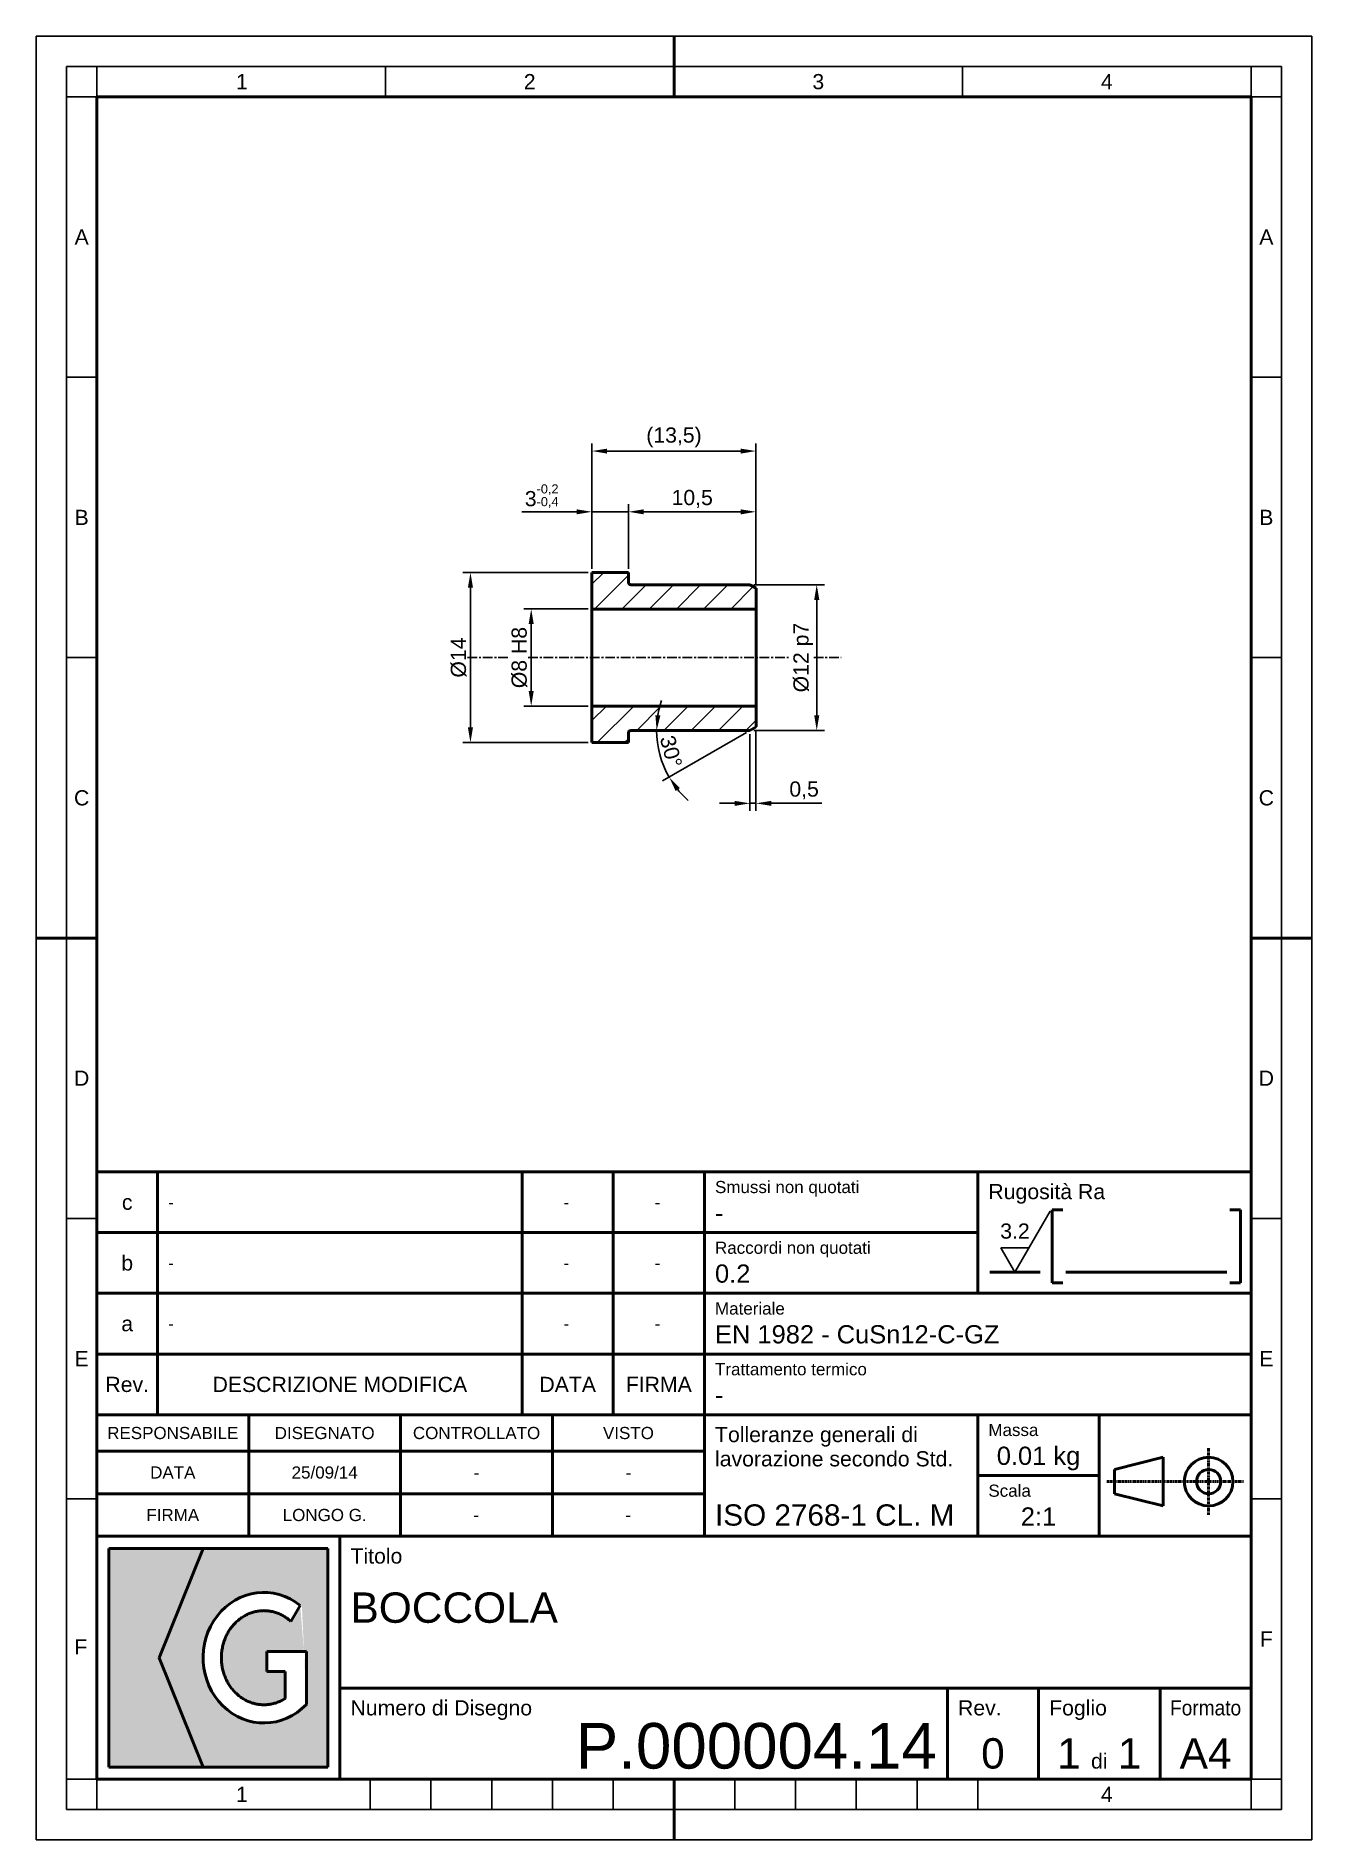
# Paper-space layout 'Foglio1' of a CAD drawing. Header units: millimetres. Extents: x -200 to 10, y -10 to 287.
# The model-space entities are those that its viewports show. They can reach past a viewport. Long polylines and large blocks are cut down to what shows.
import ezdxf
from ezdxf.enums import TextEntityAlignment as Align

# ---------------------------------------------------------------- set-up
doc = ezdxf.new("R2010")
doc.units = ezdxf.units.MM
doc.header["$LTSCALE"] = 0.1
doc.header["$PDSIZE"] = -5
doc.linetypes.add('CENTER', pattern=[50.8, 31.75, -6.35, 6.35, -6.35])
for name, color, linetype, lineweight in [('ASSE', 4, 'CENTER', 25), ('CARTIGLIO', 7, 'Continuous', 50), ('CONTORNO1', 7, 'Continuous', 50), ('QUOTA', 3, 'Continuous', 25), ('TRATTEGGIO', 1, 'Continuous', 25)]:
    doc.layers.add(name, color=color, linetype=linetype, lineweight=lineweight)
doc.layers.add('FINESTRA', color=1, linetype='Continuous', lineweight=25, plot=False)
doc.layers.get('FINESTRA').freeze()
doc.styles.get("Standard").update_dxf_attribs({"font": 'arial.ttf'})
doc.dimstyles.new('ISO_2-1', dxfattribs={"dimscale": 0.5, "dimtxt": 2.5, "dimasz": 2.5, "dimexe": 1.25, "dimexo": 0.625, "dimtad": 1, "dimtxsty": 'Standard', "dimcen": 2.5, "dimclrt": 2, "dimadec": 0, "dimazin": 0, "dimtfac": 1, "dimtmove": 0, "dimatfit": 3, "dimfxl": 1, "dimarcsym": 0})

# ---------------------------------------------------------------- blocks, each defined once
blk = doc.blocks.new('DLG - A4')
at = {"layer": 'CARTIGLIO', "color": 3, "lineweight": 25}
for p, q in [((-200, 287), (10, 287)), ((-200, -10), (-200, 287)), ((10, 287), (10, -10)), ((-195, 282), (5, 282)), ((-195, -5), (-195, 282)), ((-190, 277), (-190, 282)), ((-142.5, 277), (-142.5, 282)), ((-47.5, 277), (-47.5, 282)), ((0, 277), (0, 282)), ((5, 282), (5, -5)), ((-190, 277), (-195, 277)), ((0, 277), (5, 277)), ((-190, 230.83), (-195, 230.83)), ((0, 230.83), (5, 230.83)), ((-190, 184.67), (-195, 184.67)), ((0, 184.67), (5, 184.67)), ((-190, 92.33), (-195, 92.33)), ((0, 92.33), (5, 92.33)), ((-190, 46.17), (-195, 46.17)), ((0, 46.17), (5, 46.17)), ((-190, 0), (-195, 0)), ((-190, -5), (-190, 0)), ((-145, -5), (-145, 0)), ((-135, -5), (-135, 0)), ((-125, -5), (-125, 0)), ((-115, -5), (-115, 0)), ((-105, -5), (-105, 0)), ((-85, -5), (-85, 0)), ((-75, -5), (-75, 0)), ((-65, -5), (-65, 0)), ((-55, -5), (-55, 0)), ((-45, -5), (-45, 0)), ((0, 0), (5, 0)), ((0, 0), (0, -5)), ((5, -5), (-195, -5)), ((10, -10), (-200, -10))]:
    blk.add_line(p, q, dxfattribs=at)
at = {"layer": 'CARTIGLIO'}
for p, q in [((-95, 277), (-95, 287)), ((-190, 277), (0, 277)), ((-190, 0), (-190, 277)), ((0, 277), (0, 0)), ((-200, 138.5), (-190, 138.5)), ((10, 138.5), (0, 138.5)), ((-15, 15), (-15, 0)), ((0, 15), (-15, 15)), ((0, 0), (-190, 0)), ((-95, -10), (-95, 0))]:
    blk.add_line(p, q, dxfattribs=at)
at = {"layer": 'CARTIGLIO', "linetype": 'Continuous'}
for s, p in [('1', (-166.12, 279.5)), ('2', (-118.75, 279.5)), ('3', (-71.25, 279.5)), ('4', (-23.75, 279.5)), ('A', (-192.5, 253.92)), ('A', (2.5, 253.92)), ('B', (-192.5, 207.75)), ('B', (2.5, 207.75)), ('C', (-192.5, 161.58)), ('C', (2.5, 161.58)), ('D', (-192.5, 115.42)), ('D', (2.5, 115.42)), ('E', (-192.5, 69.25)), ('E', (2.5, 69.25)), ('F', (2.5, 23.08)), ('F', (-192.64, 21.78)), ('1', (-166.12, -2.5)), ('4', (-23.75, -2.5))]:
    blk.add_text(s, height=2.5, dxfattribs=at).set_placement(p, align=Align.MIDDLE_CENTER)
at = {"layer": 'CARTIGLIO', "color": 3, "linetype": 'Continuous', "width": 0.9}
blk.add_text('Formato', height=2.5, dxfattribs=at).set_placement((-7.5, 10.5), align=Align.CENTER)
at = {"layer": 'CARTIGLIO', "color": 2}
blk.add_text('A4', height=5, dxfattribs=at).set_placement((-7.5, 1.75), align=Align.CENTER)
blk = doc.blocks.new('Rug_Lavorazione')
at = {"layer": 'QUOTA'}
for p, q in [((0, 0), (5.77, 10)), ((0, 0), (-2.31, 4)), ((-2.31, 4), (2.31, 4))]:
    blk.add_line(p, q, dxfattribs=at)
at = {"layer": 'QUOTA', "color": 2, "flags": 8}
blk.add_attdef('Rugosità', text='', height=2.5, dxfattribs=at).set_placement((0, 5.5), align=Align.CENTER)
blk = doc.blocks.new('DLG - Tabella Cartiglio Particolari')
at = {"layer": 'CARTIGLIO'}
h = blk.add_hatch(color=256, dxfattribs=at)
h.set_gradient(color1=(142, 217, 0), rotation=90, one_color=1, name='INVCYLINDER')
h.paths.add_polyline_path([(-172.5, 2), (-179.75, 20), (-172.5, 38), (-188, 38), (-188, 2)])
h = blk.add_hatch(color=256, dxfattribs=at)
h.set_gradient(color1=(74, 74, 74), rotation=90, one_color=1, name='INVCYLINDER')
h.paths.add_polyline_path([(-152, 2), (-152, 38), (-172.5, 38), (-179.75, 20), (-172.5, 2)])
edge = h.paths.add_edge_path(flags=16)
edge.add_ellipse((-162.5, 20), major_axis=(0, -10.75), ratio=0.930233, start_angle=-216.6999, end_angle=44.427, ccw=False)
edge.add_line((-156.52, 28.62), (-158.05, 25.98))
edge.add_spline(control_points=[(-158.05, 25.98), (-158.11, 26.03), (-158.36, 26.25), (-158.82, 26.6), (-159.44, 26.98), (-160.09, 27.29), (-160.76, 27.52), (-161.45, 27.68), (-162.15, 27.75), (-162.85, 27.75), (-163.55, 27.68), (-164.24, 27.52), (-164.91, 27.29), (-165.56, 26.98), (-166.18, 26.6), (-166.77, 26.15), (-167.32, 25.63), (-167.82, 25.05), (-168.27, 24.41), (-168.65, 23.72), (-168.97, 22.99), (-169.22, 22.22), (-169.39, 21.43), (-169.49, 20.61), (-169.51, 19.79), (-169.45, 18.98), (-169.32, 18.17), (-169.1, 17.39), (-168.82, 16.64), (-168.47, 15.93), (-168.05, 15.26), (-167.58, 14.65), (-167.05, 14.1), (-166.48, 13.61), (-165.88, 13.2), (-165.24, 12.85), (-164.57, 12.59), (-163.89, 12.39), (-163.2, 12.28), (-162.73, 12.25), (-162.5, 12.25)], knot_values=[18.269116, 18.269116, 18.269116, 18.269116, 18.521182, 19.261774, 19.990675, 20.709105, 21.418788, 22.121881, 22.820876, 23.518482, 24.217478, 24.92057, 25.630253, 26.348683, 27.077584, 27.818176, 28.571145, 29.336629, 30.114246, 30.903123, 31.701955, 32.50907, 33.322497, 34.140049, 34.959392, 35.778137, 36.593911, 37.404444, 38.207646, 39.001688, 39.785073, 40.556703, 41.315946, 42.062675, 42.797301, 43.520781, 44.234594, 44.940688, 45.641404, 46.339358, 46.339358, 46.339358, 46.339358], degree=3, periodic=0)
edge.add_spline(control_points=[(-162.5, 12.25), (-162.27, 12.25), (-161.8, 12.28), (-161.11, 12.39), (-160.43, 12.59), (-159.76, 12.85), (-159.29, 13.11), (-159.04, 13.26), (-159, 13.29)], knot_values=[0, 0, 0, 0, 0.697954, 1.39867, 2.104765, 2.818577, 3.542057, 3.699749, 3.699749, 3.699749, 3.699749], degree=3, periodic=0)
edge.add_line((-159, 13.29), (-159, 17.75))
edge.add_line((-159, 17.75), (-162, 17.75))
edge.add_line((-162, 17.75), (-162, 21))
edge.add_line((-162, 21), (-155.5, 21))
edge.add_line((-155.5, 21), (-155.5, 12.32))
for p, q in [((-190, 0), (-190, 100)), ((-190, 100), (0, 100)), ((-180, 60), (-180, 100)), ((-120, 60), (-120, 100)), ((-105, 60), (-105, 100)), ((-90, 40), (-90, 100)), ((-45, 100), (-45, 80)), ((0, 100), (0, 0)), ((-32.75, 93.75), (-31, 93.75)), ((-32.75, 93.75), (-32.75, 81.75)), ((-3.5, 93.75), (-1.75, 93.75)), ((-1.75, 93.75), (-1.75, 81.75)), ((-190, 90), (-45, 90)), ((-34.75, 83.5), (-43, 83.5)), ((-4, 83.5), (-30.5, 83.5)), ((-32.75, 81.75), (-31, 81.75)), ((-3.5, 81.75), (-1.75, 81.75)), ((-190, 80), (0, 80)), ((-190, 70), (0, 70)), ((-190, 60), (0, 60)), ((-165, 40), (-165, 60)), ((-140, 40), (-140, 60)), ((-115, 40), (-115, 60)), ((-45, 60), (-45, 40)), ((-25, 60), (-25, 40)), ((-190, 54), (-90, 54)), ((-22.5, 51), (-14.5, 53)), ((-22.5, 51), (-22.5, 47)), ((-14.5, 53), (-14.5, 45)), ((-45, 50), (-25, 50)), ((-190, 47), (-90, 47)), ((-22.5, 47), (-14.5, 45)), ((-190, 40), (0, 40)), ((-150, 0), (-150, 40)), ((-152, 38), (-188, 38)), ((-188, 38), (-188, 2)), ((-172.5, 38), (-179.75, 20)), ((-152, 2), (-152, 38)), ((-158.05, 25.98), (-156.52, 28.62)), ((-162, 21), (-155.5, 21)), ((-162, 21), (-162, 17.75)), ((-155.5, 21), (-155.5, 12.32)), ((-179.75, 20), (-172.5, 2)), ((-162, 17.75), (-159, 17.75)), ((-159, 17.75), (-159, 13.29)), ((0, 15), (-150, 15)), ((-50, 15), (-50, 0)), ((-35, 15), (-35, 0)), ((-15, 15), (-15, 0)), ((0, 0), (-190, 0)), ((-188, 2), (-152, 2))]:
    blk.add_line(p, q, dxfattribs=at)
at = {"layer": 'CARTIGLIO', "color": 3, "linetype": 'CENTER', "ltscale": 0.1}
for p, q in [((-7, 43.5), (-7, 54.5)), ((-23.75, 49), (-12.5, 49)), ((-12.5, 49), (-1.25, 49))]:
    blk.add_line(p, q, dxfattribs=at)
at = {"layer": 'CARTIGLIO'}
for radius in [4, 2]:
    blk.add_circle((-7, 49), radius, dxfattribs=at)
blk.add_ellipse((-162.5, 20), major_axis=(0, -10.75), ratio=0.930233, start_param=-3.782127, end_param=0.775397, dxfattribs=at)
for points, knots in [([(-158.05, 25.98), (-158.11, 26.03), (-158.36, 26.25), (-158.82, 26.6), (-159.44, 26.98), (-160.09, 27.29), (-160.76, 27.52), (-161.45, 27.68), (-162.15, 27.75), (-162.85, 27.75), (-163.55, 27.68), (-164.24, 27.52), (-164.91, 27.29), (-165.56, 26.98), (-166.18, 26.6), (-166.77, 26.15), (-167.32, 25.63), (-167.82, 25.05), (-168.27, 24.41), (-168.65, 23.72), (-168.97, 22.99), (-169.22, 22.22), (-169.39, 21.43), (-169.49, 20.61), (-169.51, 19.79), (-169.45, 18.98), (-169.32, 18.17), (-169.1, 17.39), (-168.82, 16.64), (-168.47, 15.93), (-168.05, 15.26), (-167.58, 14.65), (-167.05, 14.1), (-166.48, 13.61), (-165.88, 13.2), (-165.24, 12.85), (-164.57, 12.59), (-163.89, 12.39), (-163.2, 12.28), (-162.73, 12.25), (-162.5, 12.25)], [18.269116, 18.269116, 18.269116, 18.269116, 18.521182, 19.261774, 19.990675, 20.709105, 21.418788, 22.121881, 22.820876, 23.518482, 24.217478, 24.92057, 25.630253, 26.348683, 27.077584, 27.818176, 28.571145, 29.336629, 30.114246, 30.903123, 31.701955, 32.50907, 33.322497, 34.140049, 34.959392, 35.778137, 36.593911, 37.404444, 38.207646, 39.001688, 39.785073, 40.556703, 41.315946, 42.062675, 42.797301, 43.520781, 44.234594, 44.940688, 45.641404, 46.339358, 46.339358, 46.339358, 46.339358]), ([(-162.5, 12.25), (-162.27, 12.25), (-161.8, 12.28), (-161.11, 12.39), (-160.43, 12.59), (-159.76, 12.85), (-159.29, 13.11), (-159.04, 13.26), (-159, 13.29)], [0, 0, 0, 0, 0.697954, 1.39867, 2.104765, 2.818577, 3.542057, 3.699749, 3.699749, 3.699749, 3.699749])]:
    blk.add_open_spline(points, degree=3, knots=knots, dxfattribs=at)
at = {"layer": 'CARTIGLIO', "color": 3, "linetype": 'Continuous'}
for s, height, p in [('Smussi non quotati', 2, (-88.25, 96.5)), ('Rugosità Ra', 2.5, (-43.25, 95.5)), ('Raccordi non quotati', 2, (-88.25, 86.5)), ('Materiale', 2, (-88.25, 76.5)), ('Trattamento termico', 2, (-88.25, 66.5)), ('Tolleranze generali di', 2.5, (-88.25, 55.5)), ('Massa', 2, (-43.25, 56.5)), ('lavorazione secondo Std.', 2.5, (-88.25, 51.5)), ('Scala', 2, (-43.25, 46.5)), ('Titolo', 2.5, (-148.25, 35.5)), ('Numero di Disegno', 2.5, (-148.25, 10.5)), ('Rev.', 2.5, (-48.25, 10.5)), ('Foglio', 2.5, (-33.25, 10.5))]:
    blk.add_text(s, height=height, dxfattribs=at).set_placement(p)
for s, height, p in [('c', 2.5, (-185, 95)), ('b', 2.5, (-185, 85)), ('a', 2.5, (-185, 75)), ('Rev.', 2.5, (-185, 65)), ('DESCRIZIONE MODIFICA', 2.5, (-150, 65)), ('DATA', 2.5, (-112.5, 65)), ('FIRMA', 2.5, (-97.5, 65)), ('RESPONSABILE', 2, (-177.5, 57)), ('DISEGNATO', 2, (-152.5, 57)), ('CONTROLLATO', 2, (-127.5, 57)), ('VISTO', 2, (-102.5, 57)), ('DATA', 2, (-177.5, 50.5)), ('FIRMA', 2, (-177.5, 43.5))]:
    blk.add_text(s, height=height, dxfattribs=at).set_placement(p, align=Align.MIDDLE_CENTER)
blk.add_text('di', height=2.5, dxfattribs=at).set_placement((-25, 1.75), align=Align.CENTER)
at = {"layer": 'CARTIGLIO', "color": 2, "flags": 8}
for tag, p in [('Descr Mod C', (-178.25, 95)), ('Descr Mod B', (-178.25, 85)), ('Descr Mod A', (-178.25, 75))]:
    blk.add_attdef(tag, text='', height=2, dxfattribs=at).set_placement(p, align=Align.MIDDLE_LEFT)
for tag, p in [('Data Mod C', (-112.72, 95)), ('Dis Mod C', (-97.72, 95)), ('Data Mod B', (-112.72, 85)), ('Dis Mod B', (-97.72, 85)), ('Data Mod A', (-112.72, 75)), ('Dis Mod A', (-97.72, 75)), ('Data Dis', (-152.5, 50.5)), ('Data Contr', (-127.5, 50.5)), ('Data Visto', (-102.5, 50.5)), ('Nome Dis', (-152.5, 43.5)), ('Nome Visto', (-102.55, 43.5)), ('Nome Contr', (-127.55, 43.5))]:
    blk.add_attdef(tag, text='', height=2, dxfattribs=at).set_placement(p, align=Align.MIDDLE_CENTER)
for tag, p, height in [('Smussi', (-88.25, 91.75), 3), ('Raccordi', (-88.25, 81.75), 3), ('Materiale', (-88.25, 71.75), 3), ('Trattamento', (-88.25, 61.75), 3), ('Tolleranze', (-88.25, 41.75), 3.5), ('Titolo1', (-148.25, 25.75), 5), ('Titolo2', (-148.25, 16.75), 5)]:
    blk.add_attdef(tag, p, '', height=height, dxfattribs=at)
for tag, height, p in [('Massa', 3, (-35, 51.75)), ('Scala', 3, (-35, 41.75)), ('Rev', 5, (-42.5, 1.75)), ('FC', 5, (-30, 1.75)), ('FT', 5, (-20, 1.75))]:
    blk.add_attdef(tag, text='', height=height, dxfattribs=at).set_placement(p, align=Align.CENTER)
blk.add_attdef('Numero Disegno', text='', height=7.5, dxfattribs=at).set_placement((-51.74, 1.75), align=Align.RIGHT)
blk = doc.blocks.new('*D0')
at = {"layer": 'Defpoints', "color": 0}
for p in [(40.5, 77.9), (40.5, 72.9), (43.5, 72.9)]:
    blk.add_point(p, dxfattribs=at)
at = {"layer": 'QUOTA', "color": 0, "lineweight": -2}
for p, q in [((39.25, 77.9), (34.73, 77.9)), ((40.5, 73.21), (40.5, 78.52)), ((43.5, 77.9), (40.5, 77.9)), ((43.5, 73.21), (43.5, 78.52)), ((44.75, 77.9), (46, 77.9))]:
    blk.add_line(p, q, dxfattribs=at)
at = {"layer": 'QUOTA', "color": 0}
for points in [[(39.25, 77.69), (39.25, 78.1), (40.5, 77.9)], [(44.75, 78.1), (44.75, 77.69), (43.5, 77.9)]]:
    blk.add_solid(points, dxfattribs=at)
at = {"layer": 'QUOTA', "color": 2, "insert": (36.36, 79.25), "char_height": 1.25, "attachment_point": 5}
blk.add_mtext('3{\\H0.750000;\\S-0,2^ -0,4;}', dxfattribs=at)
blk = doc.blocks.new('*D1')
at = {"layer": 'Defpoints', "color": 0}
for p in [(54, 82.9), (40.5, 72.9), (54, 71.61)]:
    blk.add_point(p, dxfattribs=at)
at = {"layer": 'QUOTA', "color": 0, "lineweight": -2}
for p, q in [((40.5, 73.21), (40.5, 83.52)), ((54, 71.92), (54, 83.52)), ((41.75, 82.9), (52.75, 82.9))]:
    blk.add_line(p, q, dxfattribs=at)
at = {"layer": 'QUOTA', "color": 0}
for points in [[(41.75, 83.1), (41.75, 82.69), (40.5, 82.9)], [(52.75, 82.69), (52.75, 83.1), (54, 82.9)]]:
    blk.add_solid(points, dxfattribs=at)
at = {"layer": 'QUOTA', "color": 2, "insert": (47.25, 84.03), "char_height": 1.25, "attachment_point": 5}
blk.add_mtext('(13,5)', dxfattribs=at)
blk = doc.blocks.new('*D2')
at = {"layer": 'Defpoints', "color": 0}
for p in [(35.5, 69.9), (40.5, 69.9), (40.5, 61.9)]:
    blk.add_point(p, dxfattribs=at)
at = {"layer": 'QUOTA', "color": 0, "lineweight": -2}
for p, q in [((40.19, 69.9), (34.88, 69.9)), ((35.5, 63.15), (35.5, 68.65)), ((40.19, 61.9), (34.88, 61.9))]:
    blk.add_line(p, q, dxfattribs=at)
at = {"layer": 'QUOTA', "color": 0}
for points in [[(35.71, 68.65), (35.29, 68.65), (35.5, 69.9)], [(35.29, 63.15), (35.71, 63.15), (35.5, 61.9)]]:
    blk.add_solid(points, dxfattribs=at)
at = {"layer": 'QUOTA', "color": 2, "insert": (34.53, 65.9), "char_height": 1.25, "attachment_point": 5, "rotation": 90}
blk.add_mtext('%%c8 H8', dxfattribs=at)
blk = doc.blocks.new('*D3')
at = {"layer": 'Defpoints', "color": 0}
for p in [(40.5, 72.9), (30.5, 58.9), (40.5, 58.9)]:
    blk.add_point(p, dxfattribs=at)
at = {"layer": 'QUOTA', "color": 0, "lineweight": -2}
for p, q in [((40.19, 72.9), (29.88, 72.9)), ((30.5, 71.65), (30.5, 60.15)), ((40.19, 58.9), (29.88, 58.9))]:
    blk.add_line(p, q, dxfattribs=at)
at = {"layer": 'QUOTA', "color": 0}
for points in [[(30.71, 71.65), (30.29, 71.65), (30.5, 72.9)], [(30.29, 60.15), (30.71, 60.15), (30.5, 58.9)]]:
    blk.add_solid(points, dxfattribs=at)
at = {"layer": 'QUOTA', "color": 2, "insert": (29.53, 65.9), "char_height": 1.25, "attachment_point": 5, "rotation": 90}
blk.add_mtext('%%c14', dxfattribs=at)
blk = doc.blocks.new('*D4')
at = {"layer": 'Defpoints', "color": 0}
for p in [(53.5, 71.9), (53.5, 59.9), (59, 59.9)]:
    blk.add_point(p, dxfattribs=at)
at = {"layer": 'QUOTA', "color": 0, "lineweight": -2}
for p, q in [((53.81, 71.9), (59.63, 71.9)), ((59, 70.65), (59, 61.15)), ((53.81, 59.9), (59.63, 59.9))]:
    blk.add_line(p, q, dxfattribs=at)
at = {"layer": 'QUOTA', "color": 0}
for points in [[(59.21, 70.65), (58.79, 70.65), (59, 71.9)], [(58.79, 61.15), (59.21, 61.15), (59, 59.9)]]:
    blk.add_solid(points, dxfattribs=at)
at = {"layer": 'QUOTA', "color": 2, "insert": (57.89, 65.9), "char_height": 1.25, "attachment_point": 5, "rotation": 90}
blk.add_mtext('%%c12 p7', dxfattribs=at)
blk = doc.blocks.new('*D8')
at = {"layer": 'Defpoints', "color": 0}
for p in [(54, 77.9), (43.5, 72.9), (54, 71.61)]:
    blk.add_point(p, dxfattribs=at)
at = {"layer": 'QUOTA', "color": 0, "lineweight": -2}
for p, q in [((43.5, 73.21), (43.5, 78.52)), ((44.75, 77.9), (52.75, 77.9)), ((54, 71.92), (54, 78.52))]:
    blk.add_line(p, q, dxfattribs=at)
at = {"layer": 'QUOTA', "color": 0}
for points in [[(44.75, 78.1), (44.75, 77.69), (43.5, 77.9)], [(52.75, 77.69), (52.75, 78.1), (54, 77.9)]]:
    blk.add_solid(points, dxfattribs=at)
at = {"layer": 'QUOTA', "color": 2, "insert": (48.75, 78.96), "char_height": 1.25, "attachment_point": 5}
blk.add_mtext('10,5', dxfattribs=at)
blk = doc.blocks.new('*D9')
at = {"layer": 'Defpoints', "color": 0}
for p in [(43.7, 59.9), (53.5, 59.9), (53.5, 59.9), (54, 60.19), (45.94, 58.56)]:
    blk.add_point(p, dxfattribs=at)
at = {"layer": 'QUOTA', "color": 0, "lineweight": -2}
blk.add_line((53.23, 59.74), (46.31, 55.74), dxfattribs=at)
for start, end in [(161.3308, 170.6654), (180, 210), (219.3346, 228.6692)]:
    blk.add_arc((53.5, 59.9), 7.68, start, end, dxfattribs=at)
at = {"layer": 'QUOTA', "color": 0}
for points in [[(45.72, 61.16), (46.13, 61.13), (45.82, 59.9)], [(47.73, 55.15), (47.39, 54.91), (46.85, 56.06)]]:
    blk.add_solid(points, dxfattribs=at)
at = {"layer": 'QUOTA', "color": 2, "insert": (47.01, 58.16), "char_height": 1.25, "attachment_point": 5, "rotation": 285}
blk.add_mtext('30%%d', dxfattribs=at)
blk = doc.blocks.new('*D10')
at = {"layer": 'Defpoints', "color": 0}
for p in [(53.5, 59.9), (54, 60.19), (54, 53.9)]:
    blk.add_point(p, dxfattribs=at)
at = {"layer": 'QUOTA', "color": 0, "lineweight": -2}
for p, q in [((53.5, 59.58), (53.5, 53.27)), ((54, 59.87), (54, 53.27)), ((52.25, 53.9), (51, 53.9)), ((53.5, 53.9), (54, 53.9)), ((55.25, 53.9), (59.41, 53.9))]:
    blk.add_line(p, q, dxfattribs=at)
at = {"layer": 'QUOTA', "color": 0}
for points in [[(52.25, 53.69), (52.25, 54.1), (53.5, 53.9)], [(55.25, 54.1), (55.25, 53.69), (54, 53.9)]]:
    blk.add_solid(points, dxfattribs=at)
at = {"layer": 'QUOTA', "color": 2, "insert": (57.96, 54.96), "char_height": 1.25, "attachment_point": 5}
blk.add_mtext('0,5', dxfattribs=at)

msp = doc.modelspace()

# ---------------------------------------------------------------- hatches: boundary and pattern name
at = {"layer": 'TRATTEGGIO'}
h = msp.add_hatch(dxfattribs=at)
h.set_pattern_fill('ANSI31', color=256, scale=0.5, style=0)
h.paths.add_polyline_path([(54.002, 69.896), (54.002, 71.608), (53.502, 71.896), (43.702, 71.896, -0.4142136), (43.502, 72.096), (43.502, 72.896), (40.502, 72.896), (40.502, 69.896)])
h.paths.add_polyline_path([(54.002, 60.185), (54.002, 61.896), (40.502, 61.896), (40.502, 58.896), (43.502, 58.896), (43.502, 59.696, -0.4142136), (43.702, 59.896), (53.502, 59.896)])
h.paths.add_polyline_path([(45.687, 59.469), (47.539, 59.965), (48.334, 56.998), (46.482, 56.501)], flags=9)

# ---------------------------------------------------------------- linework, layer by layer
at = {"layer": 'ASSE'}
for p, q in [((30.252, 65.896), (33.752, 65.896)), ((35.252, 65.896), (56.752, 65.896)), ((58.752, 65.896), (61.002, 65.896))]:
    msp.add_line(p, q, dxfattribs=at)
at = {"layer": 'CONTORNO1'}
for p, q in [((40.502, 58.896), (40.502, 72.896)), ((40.502, 72.896), (43.502, 72.896)), ((43.502, 72.096), (43.502, 72.896)), ((43.702, 71.896), (53.502, 71.896)), ((53.502, 71.896), (54.002, 71.608)), ((54.002, 71.608), (54.002, 60.185)), ((40.502, 69.896), (54.002, 69.896)), ((40.502, 61.896), (54.002, 61.896)), ((43.502, 59.696), (43.502, 58.896)), ((53.502, 59.896), (43.702, 59.896)), ((53.502, 59.896), (54.002, 60.185)), ((43.502, 58.896), (40.502, 58.896))]:
    msp.add_line(p, q, dxfattribs=at)
for centre, start, end in [((43.702, 72.096), 180, 270), ((43.702, 59.696), 90, 180)]:
    msp.add_arc(centre, 0.2, start, end, dxfattribs=at)

# ---------------------------------------------------------------- dimensions: what is measured, and where the dimension line sits
at = {"layer": 'QUOTA'}
dim = msp.add_linear_dim(base=(54.002, 82.896), p1=(40.502, 72.896), p2=(54.002, 71.608), text='(<>)', dimstyle='ISO_2-1', dxfattribs=at)
dim.commit()
dim.dimension.update_dxf_attribs({"geometry": '*D1', "text_midpoint": (47.252, 84.028)})
dim = msp.add_linear_dim(base=(40.502, 77.896), p1=(43.502, 72.896), p2=(40.502, 72.896), dimstyle='ISO_2-1', override={"dimtol": 1, "dimlim": 0, "dimtp": -0.2, "dimtm": 0.4, "dimtfac": 0.6}, dxfattribs=at)
dim.commit()
dim.dimension.update_dxf_attribs({"geometry": '*D0', "text_midpoint": (36.365, 79.245)})
for base, p1, p2, picture, middle in [((54.002, 77.896), (43.502, 72.896), (54.002, 71.608), '*D8', (48.752, 78.96)), ((54.002, 53.896), (53.502, 59.896), (54.002, 60.185), '*D10', (57.956, 54.96))]:
    dim = msp.add_linear_dim(base=base, p1=p1, p2=p2, dimstyle='ISO_2-1', dxfattribs=at)
    dim.commit()
    dim.dimension.update_dxf_attribs({"geometry": picture, "text_midpoint": middle})
for base, p1, p2, text, picture, middle in [((30.502, 58.896), (40.502, 72.896), (40.502, 58.896), '%%c<>', '*D3', (29.529, 65.896)), ((59.002, 59.896), (53.502, 71.896), (53.502, 59.896), '%%c<> p7', '*D4', (57.889, 65.896)), ((35.502, 69.896), (40.502, 61.896), (40.502, 69.896), '%%c<> H8', '*D2', (34.529, 65.896))]:
    dim = msp.add_linear_dim(base=base, p1=p1, p2=p2, angle=90, text=text, dimstyle='ISO_2-1', dxfattribs=at)
    dim.commit()
    dim.dimension.update_dxf_attribs({"geometry": picture, "text_midpoint": middle})
dim = msp.add_angular_dim_2l(base=(45.938, 58.563), line1=((53.502, 59.896), (54.002, 60.185)), line2=((53.502, 59.896), (43.702, 59.896)), dimstyle='ISO_2-1', dxfattribs=at)
dim.commit()
dim.dimension.update_dxf_attribs({"geometry": '*D9', "text_midpoint": (47.009, 58.157)})

psp = doc.layouts.new('Foglio1')

# ---------------------------------------------------------------- block references
at = {"layer": 'CARTIGLIO'}
psp.add_blockref('DLG - A4', (0, 0), dxfattribs=at)
ref = psp.add_blockref('DLG - Tabella Cartiglio Particolari', (0, 0), dxfattribs=at)
ref.add_attrib('Numero Disegno', 'P.000004.14', dxfattribs={"color": 2, "height": 7.5, "flags": 8}).set_placement((-51.74, 1.75), align=Align.RIGHT)
ref.add_attrib('Rev', '0', dxfattribs={"color": 2, "height": 5, "flags": 8}).set_placement((-42.5, 1.75), align=Align.CENTER)
ref.add_attrib('Titolo1', 'BOCCOLA', (-148.25, 25.75), dxfattribs={"color": 2, "height": 5, "flags": 8})
ref.add_attrib('Tolleranze', 'ISO 2768-1 CL. M', (-88.25, 41.75), dxfattribs={"color": 2, "height": 3.5, "flags": 8})
ref.add_attrib('Scala', '2:1', dxfattribs={"color": 2, "height": 3, "flags": 8}).set_placement((-35, 41.75), align=Align.CENTER)
ref.add_attrib('Smussi', '-', (-88.25, 91.75), dxfattribs={"color": 2, "height": 3, "flags": 8})
ref.add_attrib('Raccordi', '0.2', (-88.25, 81.75), dxfattribs={"color": 2, "height": 3, "flags": 8})
ref.add_attrib('Trattamento', '-', (-88.25, 61.75), dxfattribs={"color": 2, "height": 3, "flags": 8})
ref.add_attrib('Data Dis', '25/09/14', dxfattribs={"color": 2, "height": 2, "flags": 8}).set_placement((-152.5, 50.5), align=Align.MIDDLE_CENTER)
ref.add_attrib('Data Contr', '-', dxfattribs={"color": 2, "height": 2, "flags": 8}).set_placement((-127.5, 50.5), align=Align.MIDDLE_CENTER)
ref.add_attrib('Data Visto', '-', dxfattribs={"color": 2, "height": 2, "flags": 8}).set_placement((-102.5, 50.5), align=Align.MIDDLE_CENTER)
ref.add_attrib('Nome Dis', 'LONGO G.', dxfattribs={"color": 2, "height": 2, "flags": 8}).set_placement((-152.5, 43.5), align=Align.MIDDLE_CENTER)
ref.add_attrib('Nome Contr', '-', dxfattribs={"color": 2, "height": 2, "flags": 8}).set_placement((-127.552, 43.5), align=Align.MIDDLE_CENTER)
ref.add_attrib('Nome Visto', '-', dxfattribs={"color": 2, "height": 2, "flags": 8}).set_placement((-102.552, 43.5), align=Align.MIDDLE_CENTER)
ref.add_attrib('Descr Mod A', '-', dxfattribs={"color": 2, "height": 2, "flags": 8}).set_placement((-178.25, 75), align=Align.MIDDLE_LEFT)
ref.add_attrib('Data Mod A', '-', dxfattribs={"color": 2, "height": 2, "flags": 8}).set_placement((-112.716, 75), align=Align.MIDDLE_CENTER)
ref.add_attrib('Dis Mod A', '-', dxfattribs={"color": 2, "height": 2, "flags": 8}).set_placement((-97.716, 75), align=Align.MIDDLE_CENTER)
ref.add_attrib('Data Mod B', '-', dxfattribs={"color": 2, "height": 2, "flags": 8}).set_placement((-112.716, 85), align=Align.MIDDLE_CENTER)
ref.add_attrib('Dis Mod B', '-', dxfattribs={"color": 2, "height": 2, "flags": 8}).set_placement((-97.716, 85), align=Align.MIDDLE_CENTER)
ref.add_attrib('Descr Mod B', '-', dxfattribs={"color": 2, "height": 2, "flags": 8}).set_placement((-178.25, 85), align=Align.MIDDLE_LEFT)
ref.add_attrib('Data Mod C', '-', dxfattribs={"color": 2, "height": 2, "flags": 8}).set_placement((-112.716, 95), align=Align.MIDDLE_CENTER)
ref.add_attrib('Dis Mod C', '-', dxfattribs={"color": 2, "height": 2, "flags": 8}).set_placement((-97.716, 95), align=Align.MIDDLE_CENTER)
ref.add_attrib('Descr Mod C', '-', dxfattribs={"color": 2, "height": 2, "flags": 8}).set_placement((-178.25, 95), align=Align.MIDDLE_LEFT)
ref.add_attrib('FC', '1', dxfattribs={"color": 2, "height": 5, "flags": 8}).set_placement((-30, 1.75), align=Align.CENTER)
ref.add_attrib('FT', '1', dxfattribs={"color": 2, "height": 5, "flags": 8}).set_placement((-20, 1.75), align=Align.CENTER)
ref.add_attrib('Materiale', 'EN 1982 - CuSn12-C-GZ', (-88.25, 71.75), dxfattribs={"color": 2, "height": 3, "flags": 8})
ref.add_attrib('Massa', '0.01 kg', dxfattribs={"color": 2, "height": 3, "flags": 8}).set_placement((-35, 51.75), align=Align.CENTER)
psp.add_blockref('Rug_Lavorazione', (-38.875, 83.5), dxfattribs=at).add_auto_attribs({'Rugosità': '3.2'})

# ---------------------------------------------------------------- viewports
at = {"layer": 'FINESTRA'}
psp.add_viewport(center=(-95, 188.5), size=(190, 177), view_center_point=(47.252, 67.813), view_height=88.5, dxfattribs=at)

doc.saveas('drawing.dxf')
